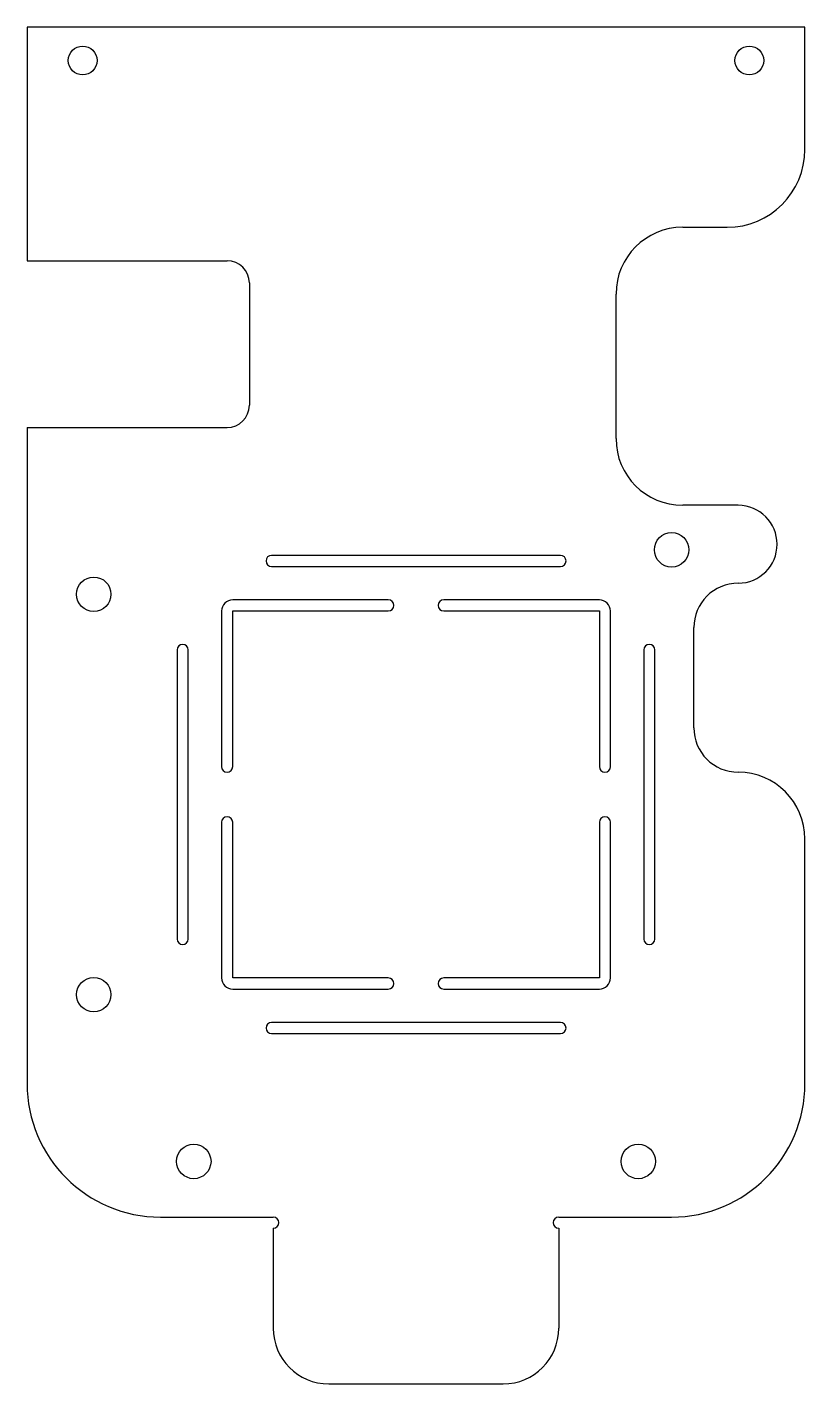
# Model space of a CAD drawing. Extents: x -35 to 35, y -15 to 107.
import ezdxf

# ---------------------------------------------------------------- set-up
doc = ezdxf.new("R2010")
doc.units = 0
doc.header["$MEASUREMENT"] = 0
doc.layers.add('holes', color=3, linetype='Continuous', lineweight=25)
doc.layers.add('outline', color=30, linetype='Continuous')

msp = doc.modelspace()

# ---------------------------------------------------------------- linework, layer by layer
at = {"layer": 'holes', "flags": 128}
for points in [[(13, 59.5), (-13, 59.5, 1), (-13, 58.5), (13, 58.5, 1)], [(-17.5, 54.5), (-17.5, 40.5, 1), (-16.5, 40.5), (-16.5, 54.5), (-2.5, 54.5, 1), (-2.5, 55.5), (-16.5, 55.5, 0.414214)], [(16.5, 54.5), (16.5, 40.5, 1), (17.5, 40.5), (17.5, 54.5, 0.414214), (16.5, 55.5), (2.5, 55.5, 1), (2.5, 54.5)], [(-20.5, 25), (-20.5, 51, 1), (-21.5, 51), (-21.5, 25, 1)], [(20.5, 51), (20.5, 25, 1), (21.5, 25), (21.5, 51, 1)], [(-16.5, 21.5), (-16.5, 35.5, 1), (-17.5, 35.5), (-17.5, 21.5, 0.414214), (-16.5, 20.5), (-2.5, 20.5, 1), (-2.5, 21.5)], [(17.5, 21.5), (17.5, 35.5, 1), (16.5, 35.5), (16.5, 21.5), (2.5, 21.5, 1), (2.5, 20.5), (16.5, 20.5, 0.414214)], [(-13, 16.5), (13, 16.5, 1), (13, 17.5), (-13, 17.5, 1)]]:
    msp.add_lwpolyline(points, format="xyb", close=True, dxfattribs=at)
at = {"layer": 'holes'}
for centre, radius in [((-30, 104), 1.3), ((30, 104), 1.3), ((23, 60), 1.55), ((-29, 56), 1.55), ((-29, 20), 1.55), ((-20, 5), 1.55), ((20, 5), 1.55)]:
    msp.add_circle(centre, radius, dxfattribs=at)
at = {"layer": 'outline'}
for p, q in [((35, 107), (-35, 107)), ((-35, 107), (-35, 86)), ((35, 96), (35, 107)), ((24, 89), (28, 89)), ((-35, 86), (-17, 86)), ((-15, 84), (-15, 73)), ((18, 70), (18, 83)), ((-35, 71), (-17, 71)), ((-35, 71), (-35, 12)), ((29, 64), (24, 64)), ((25, 44), (25, 53)), ((35, 12), (35, 34)), ((-23, 0, -1.6), (-12.85, 0, -1.6)), ((12.85, 0), (23, 0)), ((-12.85, -1), (-12.85, -10)), ((12.85, -1, -1.6), (12.85, -10, -1.6)), ((-7.85, -15), (7.85, -15))]:
    msp.add_line(p, q, dxfattribs=at)
for centre, radius, start, end in [((28, 96), 7, 270, 0), ((24, 83), 6, 90, 180), ((-17, 84), 2, 0, 90), ((-17, 73), 2, 270, 0), ((24, 70), 6, 180, 270), ((29, 60.5), 3.5, 270, 90), ((29, 53), 4, 90, 180), ((29, 44), 4, 180, 270), ((29, 34), 6, 0, 90), ((-23, 12), 12, 180, 270), ((23, 12), 12, 270, 0), ((-12.85, -0.5, -0.8), 0.5, 270, 90), ((12.85, -0.5, -0.8), 0.5, 90, 270), ((-7.85, -10), 5, 180, 270), ((7.85, -10), 5, 270, 0)]:
    msp.add_arc(centre, radius, start, end, dxfattribs=at)

doc.saveas('drawing.dxf')
